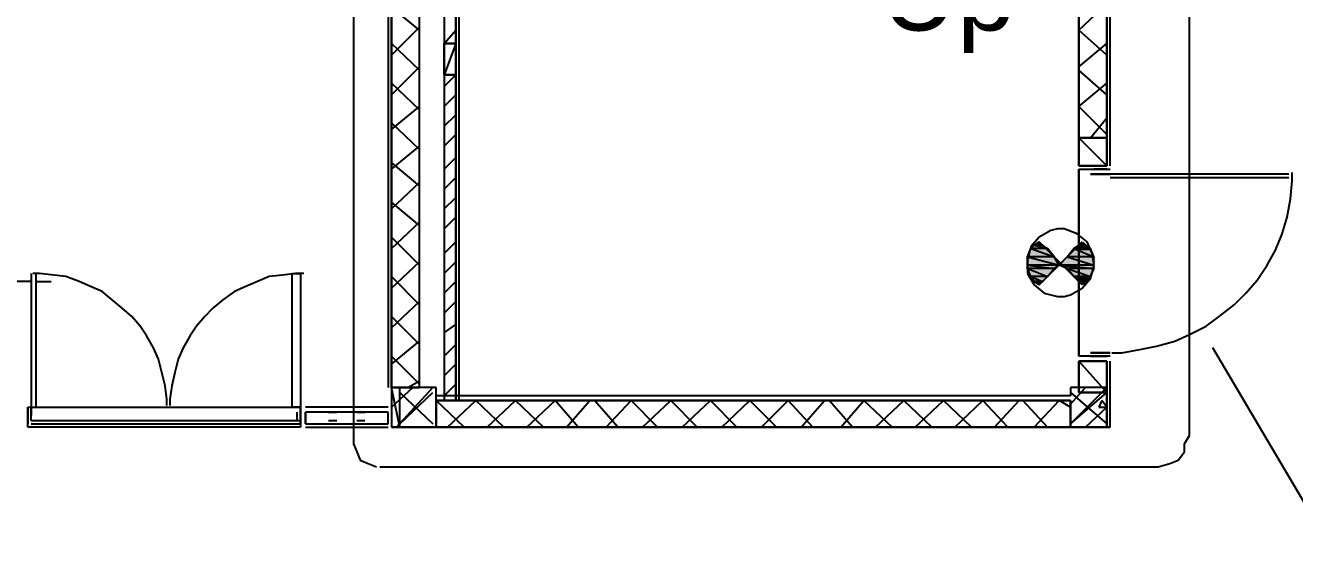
# Model space of a CAD drawing. Header units: millimetres. Extents: x 5 to 415, y 48 to 251.
# Drawn here: x 376.86 to 390.41, y 105.43 to 110.9 of the extents above; entities that cross this region are included whole.
import ezdxf

# ---------------------------------------------------------------- set-up
doc = ezdxf.new("R2010")
doc.units = ezdxf.units.MM
for name, color, linetype in [('H', 7, 'Continuous'), ('P', 7, 'Continuous'), ('T', 7, 'Continuous')]:
    doc.layers.add(name, color=color, linetype=linetype)

msp = doc.modelspace()

# ---------------------------------------------------------------- hatches: boundary and pattern name
at = {"layer": 'H', "linetype": 'Continuous'}
for points in [[(387.597, 108.497), (387.65, 108.55), (387.738, 108.55), (387.773, 108.497), (387.597, 108.497)], [(387.65, 108.55), (387.685, 108.585), (387.738, 108.55), (387.65, 108.55)], [(388.073, 108.497), (388.108, 108.55), (388.197, 108.55), (388.232, 108.497), (388.073, 108.497)], [(388.108, 108.55), (388.161, 108.585), (388.197, 108.55), (388.108, 108.55)], [(387.562, 108.426), (387.597, 108.497), (387.773, 108.497), (387.862, 108.426), (387.562, 108.426)], [(387.562, 108.338), (387.562, 108.426), (387.862, 108.426), (387.897, 108.338), (387.562, 108.338)], [(387.897, 108.338), (387.985, 108.426), (388.285, 108.426), (388.285, 108.338), (387.897, 108.338)], [(387.985, 108.426), (388.073, 108.497), (388.232, 108.497), (388.285, 108.426), (387.985, 108.426)], [(387.562, 108.285), (387.562, 108.338), (387.897, 108.338), (387.862, 108.285), (387.562, 108.285)], [(387.597, 108.215), (387.562, 108.285), (387.862, 108.285), (387.773, 108.215), (387.597, 108.215)], [(387.985, 108.285), (387.897, 108.338), (388.285, 108.338), (388.285, 108.285), (387.985, 108.285)], [(388.073, 108.215), (387.985, 108.285), (388.285, 108.285), (388.232, 108.215), (388.073, 108.215)], [(387.65, 108.162), (387.597, 108.215), (387.773, 108.215), (387.738, 108.162), (387.65, 108.162)], [(387.685, 108.126), (387.65, 108.162), (387.738, 108.162), (387.685, 108.126)], [(388.161, 108.126), (388.073, 108.215), (388.197, 108.162), (388.161, 108.126)], [(388.197, 108.162), (388.073, 108.215), (388.232, 108.215), (388.197, 108.162)]]:
    msp.add_hatch(color=256, dxfattribs=at).paths.add_polyline_path(points)

# ---------------------------------------------------------------- linework, layer by layer
at = {"layer": 'P'}
for points in [[(380.365, 118.71), (380.365, 106.521)], [(389.29, 106.521), (389.29, 118.71)], [(380.735, 117.987), (380.735, 107.033)], [(380.771, 117.987), (380.771, 107.033)], [(380.771, 107.033), (380.771, 117.987)], [(381.071, 107.033), (381.071, 117.987)], [(381.071, 107.033), (381.071, 117.987)], [(381.459, 117.987), (381.459, 106.892)], [(381.494, 106.892), (381.494, 117.987)], [(388.408, 109.696), (388.408, 117.987)], [(388.408, 117.951), (388.408, 109.396)], [(388.444, 109.396), (388.444, 117.951)], [(381.335, 114.177), (381.335, 110.702)], [(381.459, 110.702), (381.459, 114.177)], [(388.108, 114.177), (388.108, 109.396)], [(388.108, 109.396), (388.108, 114.177)], [(388.108, 114.177), (388.108, 109.696)], [(388.108, 110.843), (388.408, 111.125)], [(381.071, 110.843), (380.771, 111.09)], [(380.771, 110.578), (381.071, 110.878)], [(381.335, 110.702), (381.459, 110.843)], [(388.408, 110.578), (388.108, 110.843)], [(381.071, 110.419), (380.771, 110.702)], [(381.335, 110.702), (381.459, 110.702)], [(381.335, 110.367), (381.335, 110.702)], [(381.459, 110.702), (381.335, 110.367)], [(381.459, 110.702), (381.335, 110.702)], [(381.335, 110.702), (381.335, 110.367)], [(381.335, 110.702), (381.459, 110.702)], [(381.459, 110.702), (381.459, 110.367)], [(381.459, 110.367), (381.459, 110.702)], [(388.108, 110.455), (388.408, 110.702)], [(380.771, 110.155), (381.071, 110.455)], [(388.408, 110.155), (388.108, 110.419)], [(381.459, 110.367), (381.335, 110.367)], [(381.335, 110.367), (381.459, 110.367)], [(381.335, 110.243), (381.459, 110.367)], [(381.459, 110.367), (381.335, 110.367)], [(381.335, 110.367), (381.335, 106.892)], [(381.459, 106.892), (381.459, 110.367)], [(381.071, 109.996), (380.771, 110.278)], [(381.335, 110.031), (381.459, 110.155)], [(388.108, 110.031), (388.408, 110.278)], [(380.771, 109.784), (381.071, 110.031)], [(388.408, 109.732), (388.108, 110.031)], [(381.335, 109.82), (381.459, 109.943)], [(388.232, 109.696), (388.408, 109.908)], [(381.071, 109.573), (380.771, 109.855)], [(380.771, 109.361), (381.071, 109.608)], [(381.335, 109.608), (381.459, 109.732)], [(388.108, 109.696), (388.108, 109.396)], [(388.408, 109.696), (388.108, 109.696)], [(388.108, 109.696), (388.408, 109.396)], [(388.108, 109.396), (388.108, 109.696)], [(388.108, 109.696), (388.408, 109.696)], [(388.108, 109.696), (388.108, 109.396)], [(388.408, 109.696), (388.108, 109.696)], [(388.108, 109.696), (388.408, 109.696)], [(388.408, 109.396), (388.408, 109.696)], [(388.408, 109.696), (388.408, 109.396)], [(388.408, 109.396), (388.408, 109.696)], [(381.335, 109.361), (381.459, 109.485)], [(381.071, 109.185), (380.771, 109.432)], [(388.108, 109.396), (388.408, 109.396)], [(388.408, 109.396), (388.108, 109.396)], [(388.408, 109.396), (388.108, 109.396)], [(388.108, 109.361), (388.108, 107.368)], [(388.108, 109.361), (388.444, 109.361)], [(388.108, 107.368), (388.108, 109.361)], [(388.232, 109.361), (388.408, 109.361)], [(388.408, 109.361), (388.267, 109.361)], [(380.771, 108.938), (381.071, 109.22)], [(381.335, 109.149), (381.459, 109.273)], [(388.355, 109.308), (388.232, 109.308)], [(388.232, 109.308), (388.355, 109.308)], [(388.444, 109.308), (388.355, 109.308)], [(388.355, 109.308), (388.444, 109.308)], [(390.349, 109.308), (388.444, 109.308)], [(388.444, 109.273), (390.349, 109.273)], [(390.366, 109.044), (390.384, 109.238)], [(390.384, 109.238), (390.384, 109.326)], [(381.071, 108.761), (380.771, 109.008)], [(381.335, 108.938), (381.459, 109.061)], [(390.331, 108.85), (390.366, 109.044)], [(380.771, 108.514), (381.071, 108.797)], [(381.335, 108.726), (381.459, 108.85)], [(390.278, 108.673), (390.331, 108.85)], [(387.809, 108.708), (387.685, 108.638)], [(387.879, 108.726), (387.809, 108.708)], [(387.95, 108.726), (387.879, 108.726)], [(388.091, 108.673), (387.95, 108.726)], [(388.197, 108.585), (388.091, 108.673)], [(390.208, 108.497), (390.278, 108.673)], [(381.071, 108.338), (380.771, 108.638)], [(381.335, 108.462), (381.459, 108.585)], [(387.597, 108.532), (387.562, 108.391)], [(387.685, 108.638), (387.597, 108.532)], [(387.597, 108.514), (387.632, 108.55)], [(387.685, 108.585), (387.632, 108.55)], [(387.632, 108.55), (387.685, 108.585)], [(387.72, 108.55), (387.632, 108.55)], [(387.632, 108.55), (387.773, 108.514)], [(387.632, 108.55), (387.773, 108.514)], [(388.144, 108.126), (387.685, 108.585)], [(387.685, 108.126), (388.144, 108.585)], [(387.773, 108.514), (387.72, 108.55)], [(388.056, 108.514), (388.108, 108.55)], [(388.144, 108.585), (388.108, 108.55)], [(388.108, 108.55), (388.144, 108.585)], [(388.179, 108.55), (388.108, 108.55)], [(388.108, 108.55), (388.232, 108.514)], [(388.108, 108.55), (388.232, 108.514)], [(388.232, 108.514), (388.179, 108.55)], [(388.25, 108.462), (388.197, 108.585)], [(387.562, 108.426), (387.597, 108.514)], [(387.844, 108.426), (387.562, 108.426)], [(387.844, 108.426), (387.562, 108.426)], [(387.562, 108.426), (387.897, 108.338)], [(387.562, 108.426), (387.897, 108.338)], [(387.562, 108.338), (387.562, 108.426)], [(387.562, 108.391), (387.562, 108.32)], [(387.773, 108.514), (387.597, 108.514)], [(387.773, 108.514), (387.597, 108.514)], [(387.597, 108.514), (387.844, 108.426)], [(387.597, 108.514), (387.844, 108.426)], [(387.844, 108.426), (387.773, 108.514)], [(387.897, 108.338), (387.844, 108.426)], [(387.897, 108.338), (387.985, 108.426)], [(387.985, 108.426), (388.056, 108.514)], [(388.267, 108.426), (387.985, 108.426)], [(388.267, 108.426), (387.985, 108.426)], [(387.985, 108.426), (388.267, 108.338)], [(387.985, 108.426), (388.267, 108.338)], [(388.232, 108.514), (388.056, 108.514)], [(388.232, 108.514), (388.056, 108.514)], [(388.056, 108.514), (388.267, 108.426)], [(388.056, 108.514), (388.267, 108.426)], [(388.267, 108.426), (388.232, 108.514)], [(388.267, 108.356), (388.25, 108.462)], [(388.267, 108.338), (388.267, 108.426)], [(390.119, 108.338), (390.208, 108.497)], [(376.925, 108.25), (376.925, 106.821)], [(377.014, 108.25), (376.943, 108.25)], [(376.978, 106.821), (376.978, 108.25)], [(377.172, 108.232), (377.014, 108.25)], [(379.748, 108.25), (379.607, 108.232)], [(379.712, 106.821), (379.712, 108.25)], [(379.712, 108.25), (379.801, 108.25)], [(379.836, 108.25), (379.748, 108.25)], [(379.801, 108.25), (379.801, 106.821)], [(380.771, 108.091), (381.071, 108.373)], [(381.335, 108.25), (381.459, 108.373)], [(387.897, 108.338), (387.562, 108.338)], [(387.897, 108.338), (387.562, 108.338)], [(387.562, 108.338), (387.844, 108.303)], [(387.562, 108.338), (387.844, 108.303)], [(387.562, 108.303), (387.562, 108.338)], [(387.562, 108.32), (387.562, 108.25)], [(387.844, 108.303), (387.562, 108.303)], [(387.844, 108.303), (387.562, 108.303)], [(387.562, 108.303), (387.773, 108.215)], [(387.562, 108.303), (387.773, 108.215)], [(387.597, 108.215), (387.562, 108.303)], [(387.562, 108.25), (387.632, 108.126)], [(387.773, 108.215), (387.844, 108.303)], [(387.844, 108.303), (387.897, 108.338)], [(388.267, 108.338), (387.897, 108.338)], [(388.267, 108.338), (387.897, 108.338)], [(387.897, 108.338), (388.267, 108.303)], [(387.897, 108.338), (388.267, 108.303)], [(387.985, 108.303), (387.897, 108.338)], [(388.267, 108.303), (387.985, 108.303)], [(388.267, 108.303), (387.985, 108.303)], [(387.985, 108.303), (388.232, 108.215)], [(387.985, 108.303), (388.232, 108.215)], [(388.056, 108.215), (387.985, 108.303)], [(388.232, 108.197), (388.267, 108.32)], [(388.232, 108.215), (388.267, 108.303)], [(388.267, 108.303), (388.267, 108.338)], [(390.013, 108.179), (390.119, 108.338)], [(376.925, 108.162), (376.767, 108.162)], [(376.978, 108.162), (377.137, 108.162)], [(377.296, 108.215), (377.172, 108.232)], [(377.437, 108.162), (377.296, 108.215)], [(377.56, 108.109), (377.437, 108.162)], [(379.342, 108.162), (379.218, 108.109)], [(379.465, 108.215), (379.342, 108.162)], [(379.607, 108.232), (379.465, 108.215)], [(381.071, 107.915), (380.771, 108.215)], [(381.335, 108.038), (381.459, 108.162)], [(387.773, 108.215), (387.597, 108.215)], [(387.773, 108.215), (387.597, 108.215)], [(387.597, 108.215), (387.72, 108.162)], [(387.597, 108.215), (387.72, 108.162)], [(387.632, 108.162), (387.597, 108.215)], [(387.632, 108.162), (387.72, 108.162)], [(387.685, 108.126), (387.632, 108.162)], [(387.72, 108.162), (387.632, 108.162)], [(387.632, 108.126), (387.738, 108.038)], [(387.72, 108.162), (387.685, 108.126)], [(387.72, 108.162), (387.773, 108.215)], [(388.232, 108.215), (388.056, 108.215)], [(388.056, 108.215), (388.179, 108.162)], [(388.179, 108.162), (388.056, 108.215)], [(388.056, 108.215), (388.232, 108.215)], [(388.179, 108.162), (388.056, 108.215)], [(388.108, 108.162), (388.179, 108.162)], [(388.144, 108.126), (388.108, 108.162)], [(388.144, 108.091), (388.232, 108.197)], [(388.179, 108.162), (388.144, 108.126)], [(388.232, 108.215), (388.179, 108.162)], [(389.89, 108.038), (390.013, 108.179)], [(377.684, 108.056), (377.56, 108.109)], [(377.79, 107.968), (377.684, 108.056)], [(379.095, 108.056), (378.972, 107.968)], [(379.218, 108.109), (379.095, 108.056)], [(387.738, 108.038), (387.879, 108.003)], [(387.879, 108.003), (387.95, 108.003)], [(387.95, 108.003), (388.02, 108.021)], [(388.02, 108.021), (388.144, 108.091)], [(389.767, 107.915), (389.89, 108.038)], [(377.896, 107.879), (377.79, 107.968)], [(378.001, 107.791), (377.896, 107.879)], [(378.866, 107.879), (378.778, 107.791)], [(378.972, 107.968), (378.866, 107.879)], [(380.771, 107.668), (381.071, 107.95)], [(381.335, 107.827), (381.459, 107.95)], [(389.608, 107.791), (389.767, 107.915)], [(378.09, 107.685), (378.001, 107.791)], [(378.778, 107.791), (378.689, 107.685)], [(381.071, 107.491), (380.771, 107.791)], [(389.467, 107.685), (389.608, 107.791)], [(378.16, 107.58), (378.09, 107.685)], [(378.231, 107.456), (378.16, 107.58)], [(378.619, 107.58), (378.548, 107.456)], [(378.689, 107.685), (378.619, 107.58)], [(381.335, 107.615), (381.459, 107.703)], [(389.132, 107.527), (389.29, 107.597)], [(389.29, 107.597), (389.467, 107.685)], [(378.284, 107.333), (378.231, 107.456)], [(378.548, 107.456), (378.495, 107.333)], [(380.771, 107.28), (381.071, 107.527)], [(381.335, 107.368), (381.459, 107.491)], [(388.567, 107.403), (388.761, 107.438)], [(388.761, 107.438), (388.938, 107.474)], [(388.938, 107.474), (389.132, 107.527)], [(392.342, 102.711), (389.537, 107.456)], [(378.319, 107.192), (378.284, 107.333)], [(378.495, 107.333), (378.46, 107.192)], [(381.071, 107.068), (380.771, 107.368)], [(388.444, 107.368), (388.108, 107.368)], [(388.108, 107.315), (388.108, 106.98)], [(388.408, 107.315), (388.108, 107.315)], [(388.108, 107.315), (388.408, 106.98)], [(388.108, 106.98), (388.108, 107.315)], [(388.108, 107.315), (388.408, 107.315)], [(388.108, 107.315), (388.408, 107.315)], [(388.108, 107.315), (388.108, 106.98)], [(388.108, 107.315), (388.108, 107.033)], [(388.108, 107.033), (388.108, 107.315)], [(388.355, 107.403), (388.232, 107.403)], [(388.232, 107.403), (388.355, 107.403)], [(388.232, 107.368), (388.408, 107.368)], [(388.408, 107.368), (388.267, 107.368)], [(388.444, 107.403), (388.355, 107.403)], [(388.355, 107.403), (388.444, 107.403)], [(388.408, 106.98), (388.408, 107.315)], [(388.408, 107.315), (388.408, 106.98)], [(388.408, 106.98), (388.408, 107.315)], [(388.408, 107.315), (388.408, 106.609)], [(388.444, 106.609), (388.444, 107.315)], [(388.461, 107.403), (388.567, 107.403)], [(378.354, 107.05), (378.319, 107.192)], [(378.46, 107.192), (378.425, 107.05)], [(381.335, 107.156), (381.459, 107.28)], [(378.372, 106.909), (378.354, 107.05)], [(378.425, 107.05), (378.407, 106.909)], [(380.859, 106.609), (380.771, 107.033)], [(380.771, 106.821), (381, 107.033)], [(381.247, 107.033), (380.771, 107.033)], [(380.771, 107.033), (380.771, 106.609)], [(380.771, 107.033), (381.071, 107.033)], [(380.824, 106.609), (381.212, 107.033)], [(380.859, 106.609), (380.859, 107.033)], [(380.947, 107.033), (381.071, 107.103)], [(381.247, 106.609), (381.247, 107.033)], [(381.335, 106.945), (381.459, 107.068)], [(388.02, 106.856), (388.179, 107.033)], [(388.02, 106.645), (388.408, 107.033)], [(388.108, 107.033), (388.02, 107.033)], [(388.02, 107.033), (388.02, 106.945)], [(388.408, 107.033), (388.108, 107.033)], [(388.408, 106.609), (388.408, 107.033)], [(378.372, 106.839), (378.372, 106.909)], [(378.407, 106.909), (378.407, 106.839)], [(380.859, 106.645), (381.212, 106.98)], [(380.859, 106.98), (381.212, 106.645)], [(388.02, 106.945), (381.247, 106.945)], [(388.02, 106.645), (388.408, 106.98)], [(388.02, 106.98), (388.408, 106.645)], [(388.108, 106.98), (388.408, 106.98)], [(388.408, 106.98), (388.108, 106.98)], [(388.108, 106.98), (388.408, 106.98)], [(376.89, 106.609), (376.89, 106.821)], [(376.89, 106.645), (376.89, 106.821)], [(376.89, 106.821), (376.89, 106.645)], [(376.89, 106.821), (379.801, 106.821)], [(376.925, 106.821), (376.925, 106.733)], [(376.925, 106.733), (376.925, 106.821)], [(376.925, 106.68), (376.925, 106.768)], [(379.801, 106.821), (379.712, 106.821)], [(379.765, 106.68), (379.765, 106.768)], [(379.801, 106.821), (379.801, 106.609)], [(379.801, 106.645), (379.801, 106.821)], [(379.801, 106.821), (379.801, 106.645)], [(379.801, 106.821), (379.801, 106.733)], [(379.801, 106.733), (379.801, 106.821)], [(380.735, 106.821), (379.853, 106.821)], [(380.735, 106.821), (379.853, 106.821)], [(380.735, 106.768), (379.853, 106.768)], [(379.853, 106.645), (379.853, 106.768)], [(379.853, 106.768), (379.853, 106.645)], [(379.853, 106.645), (379.853, 106.768)], [(379.853, 106.645), (379.853, 106.768)], [(379.853, 106.645), (379.853, 106.768)], [(380.1, 106.768), (380.189, 106.768)], [(380.4, 106.768), (380.488, 106.768)], [(380.735, 106.645), (380.735, 106.768)], [(381.547, 106.609), (381.247, 106.892)], [(381.247, 106.892), (381.247, 106.609)], [(388.02, 106.892), (381.247, 106.892)], [(381.247, 106.892), (388.02, 106.892)], [(381.335, 106.892), (381.459, 106.892)], [(381.37, 106.609), (381.67, 106.892)], [(381.97, 106.609), (381.67, 106.892)], [(381.794, 106.609), (382.094, 106.892)], [(382.393, 106.609), (382.094, 106.892)], [(382.217, 106.609), (382.517, 106.892)], [(382.764, 106.609), (382.517, 106.892)], [(382.64, 106.609), (382.887, 106.892)], [(383.187, 106.609), (382.94, 106.892)], [(383.064, 106.609), (383.328, 106.892)], [(383.611, 106.609), (383.328, 106.892)], [(383.452, 106.609), (383.752, 106.892)], [(384.034, 106.609), (383.752, 106.892)], [(383.875, 106.609), (384.175, 106.892)], [(384.457, 106.609), (384.175, 106.892)], [(384.298, 106.609), (384.598, 106.892)], [(384.881, 106.609), (384.598, 106.892)], [(384.722, 106.609), (385.004, 106.892)], [(385.269, 106.609), (385.004, 106.892)], [(385.145, 106.609), (385.392, 106.892)], [(385.692, 106.609), (385.445, 106.892)], [(385.568, 106.609), (385.815, 106.892)], [(386.115, 106.609), (385.815, 106.892)], [(385.939, 106.609), (386.239, 106.892)], [(386.539, 106.609), (386.239, 106.892)], [(386.362, 106.609), (386.662, 106.892)], [(386.962, 106.609), (386.662, 106.892)], [(386.786, 106.609), (387.085, 106.892)], [(387.35, 106.609), (387.085, 106.892)], [(387.209, 106.609), (387.473, 106.892)], [(387.773, 106.609), (387.509, 106.892)], [(387.632, 106.609), (387.897, 106.892)], [(388.02, 106.821), (387.897, 106.892)], [(388.02, 106.609), (388.02, 106.892)], [(388.02, 106.892), (388.02, 106.609)], [(388.179, 106.609), (388.408, 106.821)], [(388.355, 106.892), (388.32, 106.821)], [(388.32, 106.821), (388.408, 106.821)], [(388.408, 106.821), (388.355, 106.892)], [(376.925, 106.68), (379.801, 106.68)], [(376.925, 106.645), (379.801, 106.645)], [(379.853, 106.645), (380.735, 106.645)], [(380.1, 106.68), (380.189, 106.68)], [(380.4, 106.68), (380.488, 106.68)], [(379.801, 106.609), (376.89, 106.609)], [(379.853, 106.609), (380.735, 106.609)], [(379.853, 106.609), (380.735, 106.609)], [(380.1, 106.609), (380.189, 106.609)], [(380.365, 106.521), (380.365, 106.433)], [(380.4, 106.609), (380.488, 106.609)], [(380.771, 106.609), (381.247, 106.609)], [(388.444, 106.609), (380.771, 106.609)], [(380.824, 106.609), (388.444, 106.609)], [(381.247, 106.609), (388.02, 106.609)], [(388.02, 106.609), (388.108, 106.609)], [(388.108, 106.609), (388.408, 106.609)], [(388.408, 106.609), (388.108, 106.609)], [(388.108, 106.609), (388.408, 106.609)], [(389.237, 106.433), (389.29, 106.521)], [(380.365, 106.433), (380.4, 106.345)], [(389.237, 106.345), (389.237, 106.433)], [(380.4, 106.345), (380.436, 106.257)], [(380.436, 106.257), (380.524, 106.221)], [(380.524, 106.221), (380.612, 106.186)], [(388.955, 106.186), (389.079, 106.221)], [(389.079, 106.221), (389.167, 106.257)], [(389.167, 106.257), (389.237, 106.345)], [(380.647, 106.186), (388.955, 106.186)]]:
    msp.add_lwpolyline(points, dxfattribs=at)

# ---------------------------------------------------------------- texts
at = {"layer": 'T', "insert": (386, 110.6), "char_height": 0.8, "attachment_point": 7}
msp.add_mtext('{\\fArial|b0|i0|c0|p18;Up}', dxfattribs=at)

doc.saveas('drawing.dxf')
